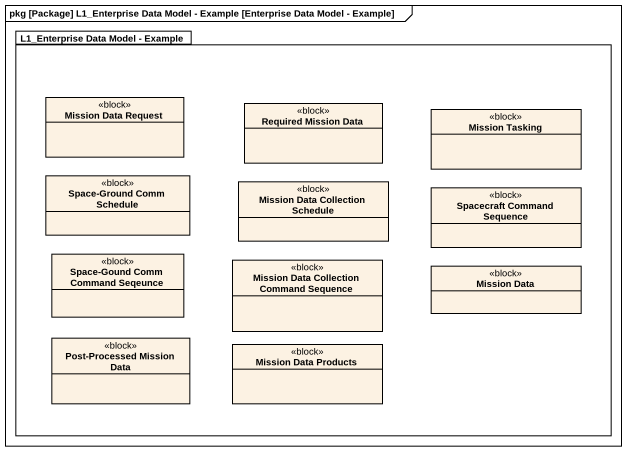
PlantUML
@startuml
mainframe pkg [Package] L1_Enterprise Data Model - Example [Enterprise Data Model - Example]
hide circle
hide empty members
package "L1_Enterprise Data Model - Example" as L1_Enterprise_Data_Model {
  class "Mission Data Request" as Mission_Data_Request <<block>>
  class "Required Mission Data" as Required_Mission_Data <<block>>
  class "Mission Tasking" as Mission_Tasking <<block>>
  class "Space-Ground Comm Schedule" as Space_Ground_Comm_Schedule <<block>>
  class "Mission Data Collection Schedule" as Mission_Data_Collection <<block>>
  class "Spacecraft Command Sequence" as Spacecraft_Command_Sequence <<block>>
  class "Space-Gound Comm Command Seqeunce" as Space_Gound_Comm_Command <<block>>
  class "Mission Data Collection Command Sequence" as Mission_Data_Collection_2 <<block>>
  class "Mission Data" as Mission_Data <<block>>
  class "Post-Processed Mission Data" as Post_Processed_Mission_Data <<block>>
  class "Mission Data Products" as Mission_Data_Products <<block>>
}
@enduml
